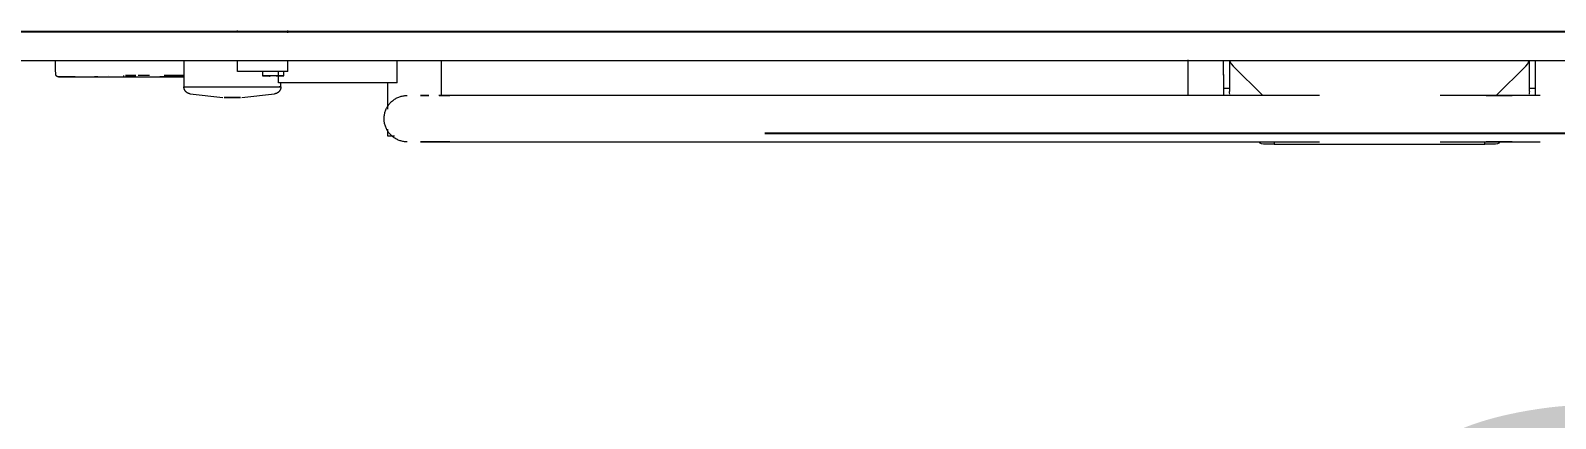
# Model space of a CAD drawing. Header units: millimetres. Extents: x -174154 to -170572, y -111302 to -109817.
# Drawn here: x -174119.71 to -174109.2, y -110595.16 to -110592.49 of the extents above; entities that cross this region are included whole.
import ezdxf

# ---------------------------------------------------------------- set-up
doc = ezdxf.new("R2010")
doc.units = ezdxf.units.MM
doc.linetypes.add('ACAD_ISO02W100', pattern=[15, 12, -3])
doc.layers.get('Defpoints').update_dxf_attribs({"color": 70})
for name, color, linetype, lineweight in [('!Подложка', 252, 'ACAD_ISO02W100', 25), ('Размеры', 7, 'Continuous', 9), ('Специальное оборудование', 7, 'Continuous', 18)]:
    doc.layers.add(name, color=color, linetype=linetype, lineweight=lineweight)
doc.styles.add('GOST Common', font='GOST Common.ttf', dxfattribs={"width": 0.9, "height": 250})
doc.dimstyles.new('ADSK_Проверочный', dxfattribs={"dimscale": 304.8, "dimtxt": 251.4287490705518, "dimasz": 0.4639107611548557, "dimexe": 0.4921259842519685, "dimexo": 0.4921259842519685, "dimgap": 0.1640419947506562, "dimtad": 1, "dimdec": 0, "dimdsep": 46, "dimtxsty": 'GOST Common', "dimblk1": 'OBLIQUE', "dimblk2": 'OBLIQUE', "dimsah": 1, "dimcen": 0.09, "dimazin": 0, "dimtfac": 1, "dimtdec": 4, "dimtix": 1, "dimtmove": 0, "dimatfit": 3, "dimfxl": 1, "dimtvp": 1, "dimtolj": 1, "dimtzin": 0, "dimarcsym": 2})

# ---------------------------------------------------------------- blocks, each defined once
blk = doc.blocks.new('Medical_All_ARJO_Enterprise-8000_Patient-Bed - Citadel-235586-В_АР_ПЭ_02 Этаж')
at = {"layer": 'Специальное оборудование'}
for p, q in [((7.47981330050809, -438.7704374405878), (-1116.002062768401, -438.7704374405878)), ((-1047.989697186753, -438.1182834874689), (-88.81389784001371, -438.1182834874689)), ((-887.8918846901078, -439.1509421443287), (-887.8918846901078, -437.7026018587086)), ((-853.1774324314283, -439.1725498975583), (-853.1774324314283, -437.6729026139519)), ((3.104161291658966, -438.3537205085848), (-203.7400550813053, -438.3537205085935)), ((785.7819392196185, -438.7704374405878), (1.733594831299217, -438.7704374405878)), ((-1116.002062768401, -458.2842646029496), (7.47981330050809, -458.2842646029496)), ((-924.8594389900683, -458.0457453869679), (-924.8594389900683, -476.4934019171188)), ((-887.8918846901078, -466.0040140151984), (-887.8918846901078, -458.0457453869657)), ((-853.1774324314283, -466.0040140151963), (-853.1774324314283, -458.0457453869679)), ((-777.779789808759, -473.7633090515685), (-777.779789808759, -458.0457453869718)), ((-747.1008585822418, -482.4568927288122), (-747.1008585822375, -458.0457453869766)), ((-232.3223149980244, -463.2164739659449), (-232.3223149980244, -457.8964823315356)), ((-207.9221117669278, -468.408122479738), (-207.9221117669278, -458.1173545283132)), ((-203.7400550812759, -458.1173545283131), (-203.7400550812759, -470.4063280069522)), ((-201.2260808668493, -462.3709940836144), (-180.8029750743882, -482.4568927288073)), ((-19.8329187152039, -482.4568927288105), (0.5901870772608074, -462.3709940836137)), ((1.733594831299217, -458.2842646029496), (785.7819392196185, -458.2842646029496)), ((3.104161291688745, -470.4063280069523), (3.104161291688745, -458.290562742515)), ((7.286217977340656, -463.2164739659449), (7.286217977340656, -458.2842646029504)), ((-984.2424296488765, -469.6968793869028), (-986.4691566013737, -469.6968793869028)), ((-977.0014418856739, -468.766398707406), (-977.0014418856745, -468.7663987074064)), ((-966.4230721944972, -468.7663987074072), (-966.4230721944972, -469.6968793869028)), ((-957.9779692888826, -468.766398707406), (-965.2045003848573, -468.766398707406)), ((-965.2045003848579, -468.7663987074064), (-957.9779692888833, -468.7663987074064)), ((-958.6344733660579, -468.7663987074062), (-965.0551173377587, -468.7663987074063)), ((-965.0551173377588, -468.7663987074063), (-958.6344733660582, -468.7663987074063)), ((-961.3702870195477, -469.6968793869028), (-964.1149803147555, -469.6968793869028)), ((-948.5841199638787, -468.766398707406), (-956.2963392429685, -468.766398707406)), ((-948.7968963567272, -468.7663987074062), (-954.9018006492546, -468.7663987074062)), ((-938.4733891487464, -469.6968793869028), (-941.3841616701468, -469.6968793869028)), ((-924.4432083734636, -468.7663987074062), (-938.4733891487134, -468.7663987074062)), ((-924.4705962644282, -468.766398707406), (-938.4733891487133, -468.766398707406)), ((-938.4733891487134, -469.6968793869019), (-938.4733891487136, -469.696879386902)), ((-924.4583754541086, -469.6968793869019), (-938.4733891487134, -469.6968793869019)), ((-938.4733891487133, -469.6968793869016), (-938.473389148714, -469.696879386902)), ((-924.4870451771308, -469.6968793869016), (-938.4733891487133, -469.6968793869016)), ((-870.2501949968703, -466.0040140151984), (-887.8918846901086, -466.0040140151984)), ((-870.5431504302259, -466.0040140151963), (-870.5431504302259, -468.9841568470038)), ((-870.5431504301919, -468.9841568470008), (-865.084260245885, -468.9841568470008)), ((-855.8129009594348, -468.9841568470008), (-870.5431504301919, -468.9841568470008)), ((-853.230321317446, -466.0040140151984), (-870.2501949968699, -466.0040140151984)), ((-865.7785543120224, -469.6968793869028), (-865.6889094506569, -469.6968793869028)), ((-861.2717911437419, -468.9841568470008), (-855.8129009594348, -468.9841568470008)), ((-859.5972496980828, -473.7633090515685), (-859.5972496980828, -466.0040140151972)), ((-855.812900959468, -468.9841568470038), (-855.812900959468, -466.0040140151963)), ((-232.3223149980241, -472.4277652440405), (-232.3223149980241, -463.2164739659448)), ((-232.3223149980244, -475.2623252897306), (-232.3223149980244, -472.4277652440405)), ((-207.9221117669275, -467.9815515870341), (-207.9221117669275, -472.4277652440403)), ((-207.9221117669278, -472.4277652440405), (-207.9221117669278, -475.2623252897306)), ((-203.7400550812759, -470.4063280069522), (-203.7400550812759, -476.8009238390797)), ((3.104161291688745, -476.8009238390796), (3.104161291688745, -470.4063280069524)), ((7.286217977340927, -472.4277652440405), (7.286217977340927, -463.2164739659448)), ((7.286217977340656, -475.2623252897306), (7.286217977340656, -472.4277652440405)), ((-924.8594387543641, -476.4934019171154), (-921.5452694999507, -476.4934019171154)), ((-921.5452692481808, -476.4934019171154), (-917.5582253283445, -476.4934019171153)), ((-920.3982685182598, -481.3771038322815), (-897.9201035521262, -483.8392138481242)), ((-917.5582251592182, -476.4934019171153), (-912.2591727474351, -476.4934019171153)), ((-912.2591726459552, -476.4934019171153), (-891.3935029826058, -476.4934019171153)), ((-891.3935029826055, -476.4934019212277), (-857.9275672109187, -476.4934019212278)), ((-884.8669024131541, -483.8392138481242), (-862.3887374470205, -481.3771038322815)), ((-815.1241431545966, -473.7633090515685), (-859.5972496980826, -473.7633090515685)), ((-857.927567210847, -476.4934019171154), (-859.067891319732, -476.4934019171154)), ((-857.9275674465538, -476.4934019171188), (-857.9275674465538, -473.7633090515684)), ((-809.8814798874051, -473.7633090515685), (-815.1241431545966, -473.7633090515685)), ((-777.7797898087587, -473.7633090515685), (-809.8814798874051, -473.7633090515685)), ((-784.3059487952776, -473.7633090515684), (-784.3059487952776, -491.8434667671646)), ((-755.908819354402, -482.4568927288051), (-761.7204498810215, -482.4568927288051)), ((-761.7204498810215, -482.4568927288051), (-755.8434562922189, -482.4568927288051)), ((-741.3912284480074, -482.4568927288051), (-748.9340174764731, -482.4568927288051)), ((-748.8693771877938, -482.4568927288051), (-741.3900504403219, -482.4568927288051)), ((-141.6566232634773, -482.4568927288122), (-741.3900504403567, -482.4568927288122)), ((-232.3223149980241, -482.0734604891923), (-232.3223149980241, -475.2623252897307)), ((-207.9221117669275, -475.2623252897304), (-207.9221117669275, -482.0734604891921)), ((-207.9221117669628, -477.3417164297322), (-203.7400550813053, -477.3417164297322)), ((-203.7400550813096, -476.4280917830803), (-203.7400550813096, -479.6497309550425)), ((-42.15551620260671, -482.4568927288122), (-58.54771662901626, -482.4568927288122)), ((-8.849179640212515, -482.4568927288051), (-26.90117851167834, -482.4568927288051)), ((-26.70614084069408, -482.4568927288051), (-8.793747241209225, -482.4568927288051)), ((3.104161291654634, -479.6497309550338), (3.104161291654634, -476.4280917830716)), ((3.104161291658966, -477.3417164297322), (7.286217977307899, -477.3417164297322)), ((7.286217977340927, -482.0734604891923), (7.286217977340927, -475.2623252897307)), ((-891.3935029826055, -483.8392138481172), (-897.0457048761352, -483.8392138481172)), ((-897.0457048761352, -483.8392138481172), (-891.3935029826055, -483.8392138481172)), ((-891.3935029826055, -483.8392138481172), (-885.7413010890757, -483.8392138481172)), ((-885.7413010890757, -483.8392138481172), (-891.3935029826055, -483.8392138481172)), ((-784.3059487952776, -505.7002009607838), (-784.3059487952776, -510.5919744374543)), ((-784.1882436161899, -510.5919744374445), (-784.2419494709152, -510.5919744374445)), ((-779.6014472363887, -510.5919744374445), (-784.18824361619, -510.5919744374445)), ((-741.3900504403219, -514.4575834274287), (-761.7204498810215, -514.4575834274287)), ((-761.7204498810215, -514.4575834274287), (-741.3912284480033, -514.4575834274287)), ((-741.3900504403567, -514.4575834274256), (-141.6566232634773, -514.4575834274256)), ((-172.9221117669278, -514.8064161324413), (-172.9221117669278, -515.9550463456552)), ((-58.54771662901626, -514.4575834274256), (-42.15551620260671, -514.4575834274256)), ((-27.71378202266032, -515.9550463456552), (-27.71378202266032, -514.8064161324413)), ((-26.90117851168429, -514.4575834274287), (-8.849179640214626, -514.4575834274287)), ((-8.793747241209225, -514.4575834274287), (-26.70614084069827, -514.4575834274287)), ((-177.583756780616, -515.9550463456553), (-180.3008005576133, -515.9550463456553)), ((-172.9221117669278, -515.9550463456553), (-177.5837567806161, -515.9550463456553)), ((-172.9221117669578, -515.9550463456633), (-27.71378202269281, -515.9550463456546)), ((-23.05213700897236, -515.9550463456553), (-27.71378202266041, -515.9550463456553)), ((-20.33509323197536, -515.9550463456553), (-23.05213700897238, -515.9550463456553))]:
    blk.add_line(p, q, dxfattribs=at)
at = {"layer": 'Специальное оборудование', "flags": 128}
for points in [[(-88.81389784001371, -438.1182834874689), (-73.47896091490982, -438.1182834874689), (-58.16855661760233, -438.1182834874689), (-42.90717832892352, -438.1182834874689), (-27.71924099855779, -438.1182834874689), (-12.62904208630581, -438.1182834874689), (2.339277308643875, -438.1182834874689), (17.16177106832695, -438.1182834874689), (31.81472636469771, -438.1182834874689), (42.34250752890758, -438.1182834874689)], [(-1013.256322613611, -467.8489315748463), (-1013.424524546479, -464.8538001774439), (-1013.47281862536, -461.854338282397), (-1013.401127590022, -458.8553443888878)], [(-203.4540217201565, -458.8593558157166), (-202.6060355797505, -460.6807588793329), (-201.2260808668493, -462.3709940836143)], [(0.5901870772607102, -462.3709940836138), (1.97014179016179, -460.6807588793323), (2.818127930567785, -458.8593558157161)], [(-1011.262110956803, -469.6968793869028), (-1011.342089625174, -469.6952796002242), (-1011.421940344742, -469.690482799506), (-1011.501535371378, -469.6824966586116), (-1011.580747370035, -469.6713339536493), (-1011.659449618394, -469.6570125425794), (-1011.737516209657, -469.6395553366092), (-1011.814822253932, -469.6189902635233), (-1011.891244078035, -469.5953502230685), (-1011.966659423355, -469.5686730342582), (-1012.040947641422, -469.5390013749043), (-1012.113989886932, -469.5063827133365), (-1012.185669307888, -469.4708692324626), (-1012.255871232494, -469.4325177462579), (-1012.324483352646, -469.3913896089257), (-1012.391395903595, -469.3475506167204), (-1012.45650183953, -469.3010709026663), (-1012.51969700484, -469.2520248243991), (-1012.580880300746, -469.2004908451803), (-1012.639953847022, -469.1465514083797), (-1012.696823138602, -469.0902928055997), (-1012.751397196744, -469.0318050385882), (-1012.803588714602, -468.9711816752948), (-1012.853314196878, -468.9085197001932), (-1012.900494093402, -468.8439193590493), (-1012.945052926418, -468.7774839986403), (-1012.986919411292, -468.7093199013613), (-1013.026026570575, -468.6395361152502), (-1013.062311841155, -468.5682442794551), (-1013.095717174346, -468.4955584457178), (-1013.126189128739, -468.4215948958538), (-1013.153678955702, -468.3464719557851), (-1013.17814267738, -468.2703098061686), (-1013.19954115704, -468.1932302902088), (-1013.217840161674, -468.1153567186898), (-1013.23301041678, -468.0368136727026), (-1013.245027653187, -467.9577268043718), (-1013.25387264588, -467.8782226358322), (-1013.256322613611, -467.8489315748463)], [(-999.7229865714797, -469.6968793869028), (-1001.246690531658, -469.6968793869028), (-1002.669970600539, -469.6968793869028), (-1003.990549833642, -469.6968793869028), (-1005.206315585896, -469.6968793869028), (-1006.315322891449, -469.6968793869028), (-1007.31579757519, -469.6968793869028), (-1008.206139091045, -469.6968793869028), (-1008.984923082523, -469.6968793869028), (-1009.65090366136, -469.6968793869028), (-1010.203015400702, -469.6968793869028), (-1010.64037503955, -469.6968793869028), (-1010.962282895771, -469.6968793869028), (-1011.16822398547, -469.6968793869028), (-1011.257868846836, -469.6968793869028), (-1011.262110956803, -469.6968793869028)], [(-1011.262110956803, -469.6968793869028), (-1011.203887743071, -469.6968793869028), (-1011.029311246603, -469.6968793869028), (-1010.73866075255, -469.6968793869028), (-1010.332401239698, -469.6968793869028), (-1009.811182636604, -469.6968793869028), (-1009.175838781855, -469.6968793869028), (-1008.427386090068, -469.6968793869028), (-1007.567021925905, -469.6968793869028), (-1006.596122688483, -469.6968793869028), (-1005.516241609474, -469.6968793869028), (-1004.329106268243, -469.6968793869028), (-1003.036615828087, -469.6968793869028), (-1001.640837998, -469.6968793869028), (-1000.144005724755, -469.6968793869028), (-998.5485136206903, -469.6968793869028), (-996.8569141328072, -469.6968793869028), (-995.0719134594423, -469.6968793869028), (-993.1963672208869, -469.6968793869028), (-991.2332758910264, -469.6968793869028), (-989.1857799972237, -469.6968793869028), (-987.0571550961281, -469.6968793869028), (-984.8508065335035, -469.6968793869028), (-982.5702639963843, -469.6968793869028), (-980.219175866335, -469.6968793869028), (-977.8013033828355, -469.6968793869028), (-975.3205146260653, -469.6968793869028), (-972.7807783288337, -469.6968793869028), (-970.186157527435, -469.6968793869028), (-967.5408030616604, -469.6968793869028), (-964.8489469343416, -469.6968793869028), (-962.1148955410517, -469.6968793869028), (-959.3430227807846, -469.6968793869028), (-956.5377630586574, -469.6968793869028), (-953.7036041918055, -469.6968793869028), (-950.8450802298222, -469.6968793869028), (-947.9667642012638, -469.6968793869028), (-945.0732607977645, -469.6968793869028), (-942.1691990075218, -469.6968793869028), (-939.2592247099047, -469.6968793869028), (-938.4733891487464, -469.6968793869028)], [(-938.4733891487464, -469.6968793869028), (-935.5626166273461, -469.6968793869028), (-932.6565007210503, -469.6968793869028), (-929.7596905953665, -469.6968793869028), (-926.8768205285445, -469.6968793869028), (-924.7396310206191, -469.6968793869028)], [(-865.4955566705961, -469.6879186015989), (-865.5753282714998, -469.6938883923801), (-865.6552747915865, -469.69666339476)], [(-920.3982685182727, -481.3771038322815), (-920.5966236596106, -481.3516106006737), (-920.7938006806291, -481.3182056709033), (-920.989484140163, -481.2769424837364), (-921.1833609864187, -481.2278870514465), (-921.3751210578016, -481.1711178522816), (-921.5644575791063, -481.1067257048353), (-921.7510676522814, -481.0348136228206), (-921.9346527410254, -480.9554966502234), (-922.1149191483526, -480.8689016772752), (-922.2915784864707, -480.7751672374635), (-922.4643481381261, -480.6744432858992), (-922.6329517087217, -480.5668909594139), (-922.797119468526, -480.4526823187938), (-922.9565887841303, -480.3320000734897), (-923.1111045386529, -480.2050372893547), (-923.2604195398507, -480.0719970797676), (-923.4042949155729, -479.93309228066), (-923.5425004959097, -479.7885451101062), (-923.6748151814103, -479.6385868127271), (-923.8010272968118, -479.4834572898259), (-923.9209349296437, -479.3234047155249), (-924.034346253282, -479.1586851398208), (-924.141079833798, -478.9895620788801), (-924.2409649202284, -478.8163060935348), (-924.3338417177476, -478.6391943563871), (-924.4195616432895, -478.4585102084491), (-924.4979875632623, -478.2745427058107), (-924.5689940129166, -478.0875861572301), (-924.6324673970907, -477.8979396532938), (-924.6883061718992, -477.7059065879631), (-924.7364210072229, -477.5117941731893), (-924.7767349295833, -477.3159129474053), (-924.8091834453113, -477.118576278792), (-924.8337146436971, -476.9200998639288), (-924.8502892800593, -476.7208012227353), (-924.8588808385122, -476.5209991905288), (-924.8594387544666, -476.4934019130039)], [(-857.9275672109522, -476.4934019212251), (-857.9350556192518, -476.6932483389857), (-857.9505297628168, -476.8926354444723), (-857.9739648863039, -477.091244260841), (-858.0053234985272, -477.2887570563461), (-858.044555432388, -477.4848578526723), (-858.0915979251631, -477.6792329303564), (-858.1463757189036, -477.8715713307354), (-858.2088011808202, -478.061565353424), (-858.2787744434958, -478.2489110484911), (-858.3561835646314, -478.4333087028053), (-858.4409047061475, -478.6144633194596), (-858.5328023322879, -478.7920850896847), (-858.6317294264663, -478.9658898565585), (-858.7375277264173, -479.1355995695421), (-858.8500279774443, -479.3009427292695), (-858.9690502031407, -479.4616548219764), (-859.0944039933374, -479.6174787425809), (-859.2258888087002, -479.7681652060779), (-859.3632943015873, -479.9134731462414), (-859.5064006525098, -480.0531701013861), (-859.6549789218466, -480.1870325861712), (-859.808791416048, -480.3148464491807), (-859.9675920679441, -480.436407215508), (-860.1311268303655, -480.5515204138425), (-860.2991340825749, -480.6600018876331), (-860.4713450488119, -480.7616780896547), (-860.6474842282697, -480.8563863596897), (-860.8272698358257, -480.9439751846934), (-861.01041425287, -481.0243044412433), (-861.196624487398, -481.0972456196496), (-861.3856026427577, -481.1626820295962), (-861.5770463942197, -481.2205089867919), (-861.7706494726153, -481.2706339804337), (-861.9661021543177, -481.3129768212307), (-862.1630917567305, -481.3474697696498), (-862.3613031385166, -481.374057644359), (-862.3887374470032, -481.3771038322815)], [(-770.7531145745531, -514.4575834274256), (-771.392957731825, -514.4447848577706), (-772.0317772765436, -514.406409623744), (-772.6685512337017, -514.342519117562), (-773.3022609008123, -514.2532155503947), (-773.9318924775879, -514.1386417889045), (-774.5564386878256, -513.998981126658), (-775.1749003908117, -513.8344569909284), (-775.7862881797557, -513.6453325852364), (-776.3896239646169, -513.4319104682891), (-776.9839425368474, -513.194532069946), (-777.5682931135088, -512.9335771450044), (-778.1417408583363, -512.6494631656757), (-778.7033683772653, -512.3426446537163), (-779.2522771860756, -512.0136124533046), (-779.7875891477634, -511.6628929457621), (-780.3084478773833, -511.2910472074821), (-780.8140201120842, -510.898670112345), (-781.3034970441391, -510.4863893799649), (-781.7760956148684, -510.054864571586), (-782.231059767378, -509.6047860348586), (-782.6676616560744, -509.1368737994104), (-783.0852028110761, -508.6518764250042), (-783.4830152556067, -508.1505698039919), (-783.8604625746117, -507.6337559200101), (-784.2169409329048, -507.1022615650428), (-784.5518800411502, -506.5569370166603), (-784.8647440682303, -505.9986546778251), (-785.155032498443, -505.4283076811803), (-785.4222809322262, -504.8468084602544), (-785.6660618290865, -504.2550872897471), (-785.8859851915988, -503.6540907973152), (-786.0816991892938, -503.0447804491266), (-786.2528907215365, -502.4281310117814), (-786.3992859183872, -501.8051289928103), (-786.5206505787552, -501.1767710625648), (-786.6167905450753, -500.5440624596646), (-786.6875520139175, -499.9080153829319), (-786.7328217820229, -499.269647371993), (-786.7525274274155, -498.6299796794787), (-786.7466374252732, -497.9900356372632), (-786.7151611983376, -497.3508390192817), (-786.6581491018533, -496.7134124037849), (-786.5756923430246, -496.0787755373605), (-786.4679228350705, -495.4479437036244), (-786.3350129862131, -494.8219260989458), (-786.1771754238544, -494.2017242179357), (-785.9946626544294, -493.588330251315), (-785.787766659433, -492.9827254985605), (-785.5568184283263, -492.3858787981032), (-785.3021874290025, -491.7987449773385), (-785.0242810167526, -491.2222633251421), (-784.7235437825453, -490.6573560891537), (-784.4004568418073, -490.1049270004789), (-784.0555370647179, -489.565859827793), (-783.6893362493399, -489.0410169635843), (-783.3024402388663, -488.5312380444603), (-782.8954679843774, -488.0373386079676), (-782.4690705546583, -487.560108787824), (-782.0239300946449, -487.1003120499611), (-781.5607587341158, -486.6586839710503), (-781.0802974484325, -486.2359310618247), (-780.5833148731734, -485.8327296367474), (-780.0706060744251, -485.4497247320983), (-779.5429912769072, -485.0875290740091), (-779.0013145517369, -484.7467220982788), (-778.4464424661284, -484.4278490233612), (-777.8792626970494, -484.1314199781459), (-777.3006826111374, -483.8579091858919), (-776.7116278131018, -483.6077542055023), (-776.1130406649738, -483.3813552315842), (-775.5058787784857, -483.1790744542149), (-774.891113483144, -483.0012354794603), (-774.269728272271, -482.8481228117736), (-773.6427172296557, -482.7199813987314), (-773.0110834392073, -482.6170162392787), (-772.37583738025, -482.5393920557066), (-771.7379953109628, -482.487233030152), (-771.0985776425972, -482.4606226059044), (-770.7531145745531, -482.4568927288122)], [(10.51429136053013, -482.4568927288122), (7.310514254665316, -482.4568927288122), (4.118442960201253, -482.4568927288122), (0.9431841102854719, -482.4568927288122), (-2.210182558287875, -482.4568927288122), (-5.336612331528023, -482.4568927288122), (-8.431103588730696, -482.4568927288122), (-11.48870580400424, -482.4568927288122), (-14.5045274660609, -482.4568927288122), (-17.47374390359085, -482.4568927288122), (-20.39160500367914, -482.4568927288122), (-23.25344281102069, -482.4568927288122), (-26.05467899561031, -482.4568927288122), (-28.79083217712162, -482.4568927288122), (-31.45752509414151, -482.4568927288122), (-34.05049160686833, -482.4568927288122), (-36.56558352202486, -482.4568927288122), (-38.99877722905793, -482.4568927288122), (-41.34618013710347, -482.4568927288122), (-42.15551620260671, -482.4568927288122)], [(-180.3008005576135, -515.9550463456553), (-181.6894195701683, -515.7392832685676), (-183.0246747328172, -515.1002856913561)], [(-42.15551620260671, -514.4575834274256), (-39.83937586099218, -514.4575834274256), (-37.43609994189919, -514.4575834274256), (-34.94953317411875, -514.4575834274256), (-32.38365353403477, -514.4575834274256), (-29.74256588171797, -514.4575834274256), (-27.03049539401666, -514.4575834274256), (-24.2517808051573, -514.4575834274256), (-21.41086746572638, -514.4575834274256), (-18.5123002310359, -514.4575834274256), (-15.56071619032893, -514.4575834274256), (-12.56083724844243, -514.4575834274256), (-9.517462571734848, -514.4575834274256), (-6.43546091047582, -514.4575834274256), (-3.319762809860913, -514.4575834274256), (-0.1753527222081971, -514.4575834274256), (2.992738967115031, -514.4575834274256), (6.17944398723156, -514.4575834274256), (9.379664289903815, -514.4575834274256), (10.51429136053013, -514.4575834274256)], [(-17.61121905677167, -515.1002856913561), (-18.94647421942063, -515.7392832685678), (-20.33509323197543, -515.9550463456553)]]:
    blk.add_lwpolyline(points, dxfattribs=at)
at = {"layer": 'Специальное оборудование'}
for points in [[(-203.5541593614854, -481.5555628430014), (-203.6702304214622, -480.8912366947732), (-203.7321956613924, -480.2547829049397), (-203.7400550812762, -479.6497309550362)], [(3.104161291688745, -479.6497309550357), (3.096301871804386, -480.2547829049391), (3.034336631873683, -480.8912366947728), (2.918265571896687, -481.555562843001)]]:
    blk.add_open_spline(points, degree=3, dxfattribs=at)
blk = doc.blocks.new('_Oblique')
at = {"color": 0, "linetype": 'ByBlock', "lineweight": -2}
blk.add_line((-0.5, -0.5), (0.5, 0.5), dxfattribs=at)
blk = doc.blocks.new('*D512')
at = {"layer": 'Defpoints', "color": 0, "transparency": 16777216}
for p in [(1079.924748292019, 3159.412629772954), (1974.715304648055, 3159.412629772954), (945.5575947835755, 2358.915166854861)]:
    blk.add_point(p, dxfattribs=at)
at = {"layer": 'Размеры', "color": 0, "lineweight": -2, "transparency": 16777216}
for p, q in [((1229.924748292019, 3159.412629772954), (2124.715304648055, 3159.412629772954)), ((1974.715304648056, 2358.915166854862), (1974.715304648055, 3159.412629772954)), ((1095.557594783576, 2358.915166854862), (2124.715304648056, 2358.915166854862))]:
    blk.add_line(p, q, dxfattribs=at)
at = {"layer": 'Размеры', "color": 0, "lineweight": -2, "transparency": 16777216, "xscale": 141.4, "yscale": 141.4, "zscale": 141.4}
for p, rotation in [((1974.715304648055, 3159.412629772954), 90), ((1974.715304648056, 2358.915166854862), 270)]:
    blk.add_blockref('_Oblique', p, dxfattribs=dict(at, rotation=rotation))
at = {"layer": 'Размеры', "color": 0, "lineweight": 20, "transparency": 16777216, "insert": (1799.715304648056, 2759.163898313907), "char_height": 250, "width": 567.6323623084321, "attachment_point": 5, "rotation": 90, "style": 'GOST Common'}
blk.add_mtext('\\A1;800', dxfattribs=at)
blk = doc.blocks.new('A$C02fe7d8c')
at = {"layer": 'Специальное оборудование', "color": 251, "lineweight": 20, "true_color": 0x636466}
blk.add_blockref('Medical_All_ARJO_Enterprise-8000_Patient-Bed - Citadel-235586-В_АР_ПЭ_02 Этаж', (1754.220320753793, 3667.87379774257), dxfattribs=at)
at = {"layer": 'Размеры', "color": 251, "lineweight": 20, "true_color": 0x636466}
dim = blk.add_linear_dim(base=(1974.715304648055, 3159.412629772954), p1=(945.557594783575, 2358.91516685486), p2=(1079.924748292018, 3159.412629772953), angle=90, dimstyle='ADSK_Проверочный', override={"dimpost": '<>', "dimfxl": 811.6961993752739}, dxfattribs=at)
dim.commit()
dim.dimension.update_dxf_attribs({"geometry": '*D512', "text_midpoint": (1799.715304648056, 2759.163898313907)})

msp = doc.modelspace()

# ---------------------------------------------------------------- block references
at = {"layer": '!Подложка', "ltscale": 20, "xscale": 0.01, "yscale": 0.01, "zscale": 0.01}
msp.add_blockref('A$C02fe7d8c', (-174126.9501441634, -110624.7877293258), dxfattribs=at)

doc.saveas('drawing.dxf')
